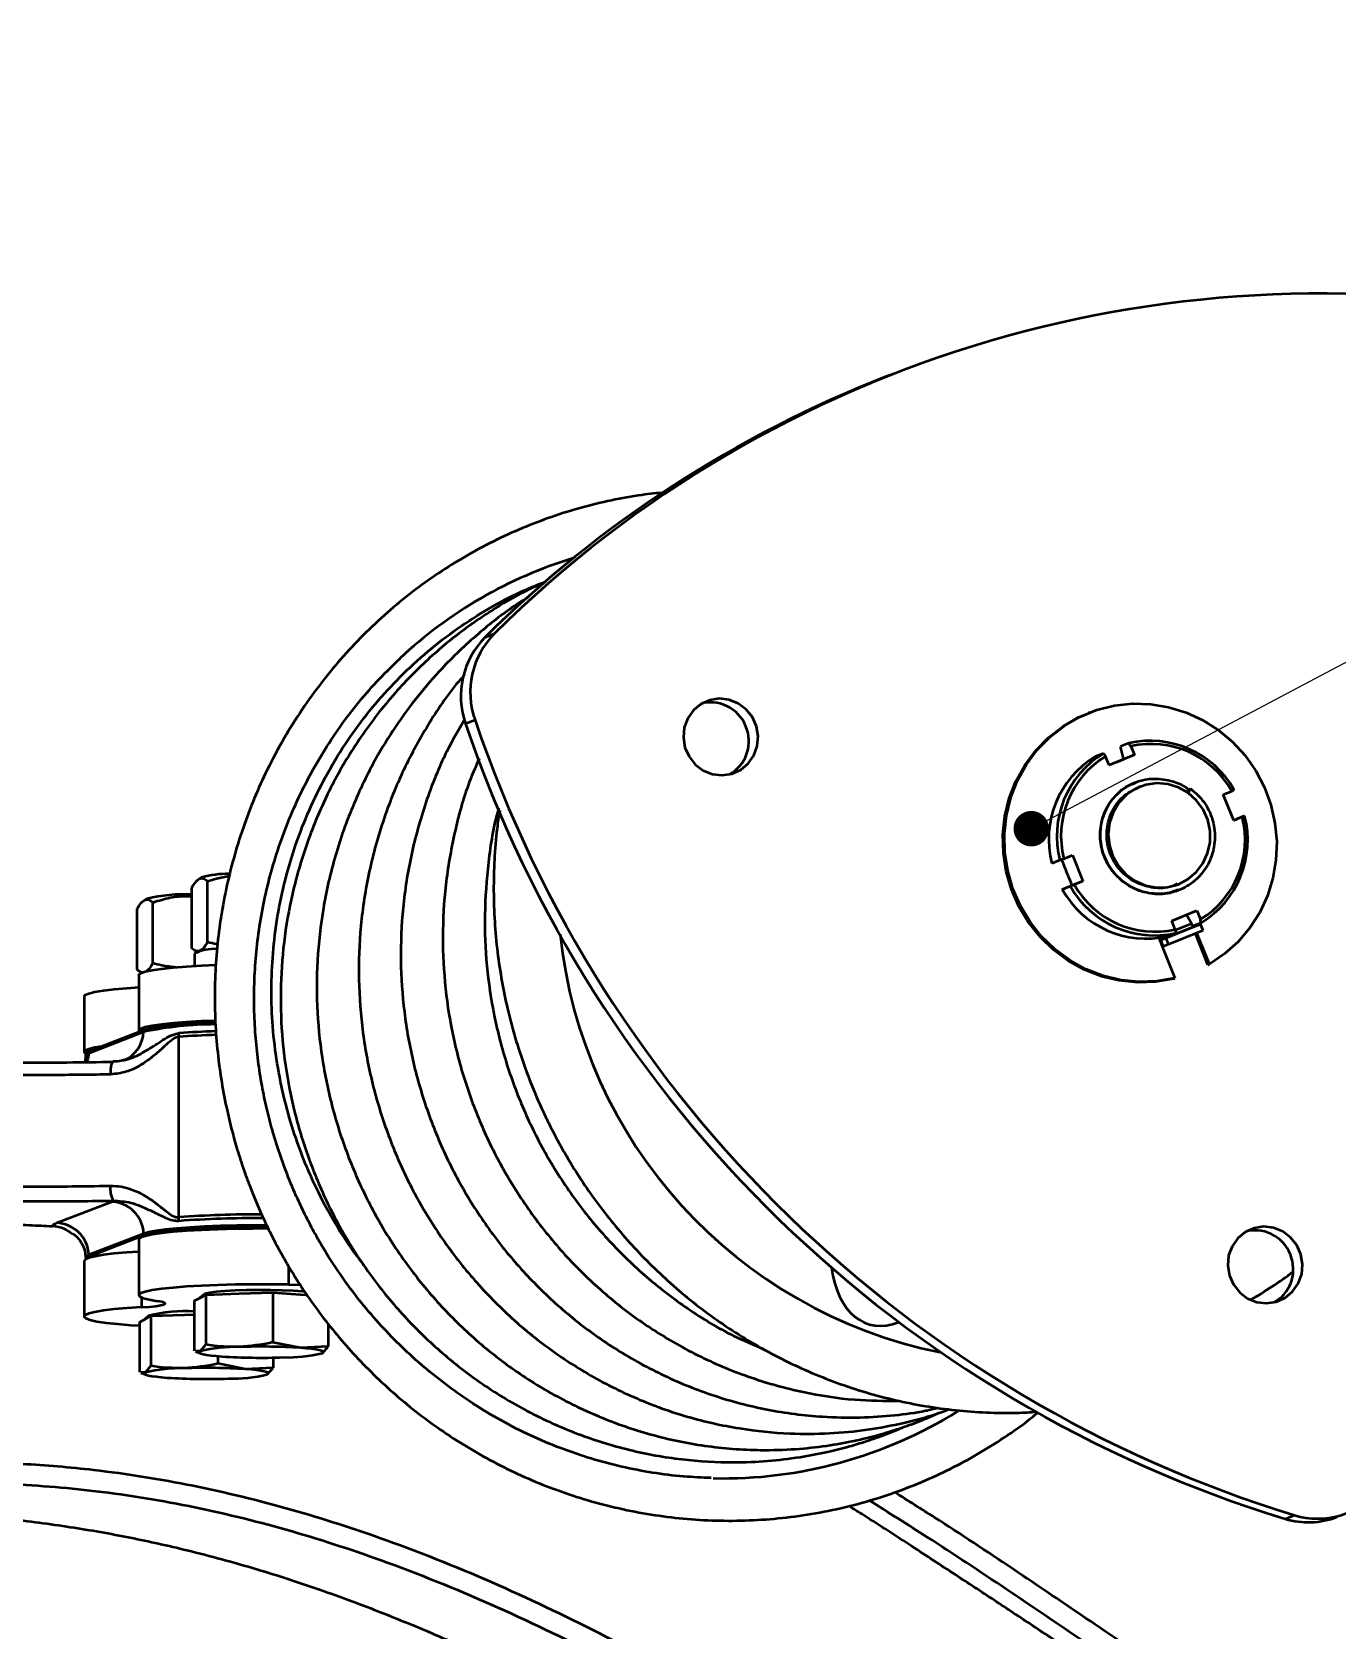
# Model space of a CAD drawing. Header units: millimetres. Extents: x 10 to 584, y 10 to 410.
# Drawn here: x 119.05 to 156.41, y 118.84 to 164.58 of the extents above; entities that cross this region are included whole.
import ezdxf

# ---------------------------------------------------------------- set-up
doc = ezdxf.new("R2010")
doc.units = ezdxf.units.MM
doc.layers.add('10', color=7, linetype='Continuous')
doc.dimstyles.new('SLDDIMSTYLE3', dxfattribs={"dimtxt": 0.18, "dimasz": 1.016, "dimexe": 0, "dimexo": 0.0625, "dimgap": 0, "dimtad": 0, "dimtih": 1, "dimtoh": 1, "dimdec": 0, "dimrnd": 1e-09, "dimzin": 0, "dimdsep": 46, "dimtxsty": 'Standard', "dimblk1": 'DOT', "dimblk2": 'DOT', "dimsah": 1, "dimcen": 0.09, "dimadec": 0, "dimazin": 0, "dimtfac": 1.016, "dimtdec": 0, "dimtofl": 0, "dimtmove": 0, "dimatfit": 3, "dimldrblk": 'DOT', "dimfxl": 1, "dimfrac": 2, "dimtolj": 1, "dimtzin": 0, "dimarcsym": 0})

# ---------------------------------------------------------------- blocks, each defined once
blk = doc.blocks.new('_Dot')
at = {"color": 0, "linetype": 'ByBlock', "lineweight": -2}
blk.add_line((-0.5, 0), (-1, 0), dxfattribs=at)
at = {"color": 0, "linetype": 'ByBlock', "const_width": 0.5}
blk.add_lwpolyline([(-0.25, 0, 1), (0.25, 0, 1)], format="xyb", close=True, dxfattribs=at)

msp = doc.modelspace()

# ---------------------------------------------------------------- linework, layer by layer
at = {"color": 7, "linetype": 'Continuous', "lineweight": 50}
for p, q in [((143.7783, 154.8197), (143.5094, 154.7153)), ((132.0267, 147.262), (132.2956, 147.3664)), ((149.3387, 145.1049), (149.2939, 145.0875)), ((131.7359, 144.8787), (131.467, 144.7743)), ((150.4473, 144.2223), (150.2146, 144.132)), ((150.5074, 144.1372), (150.6083, 143.8865)), ((149.7271, 143.9318), (149.4944, 143.8416)), ((149.8881, 143.5961), (149.7872, 143.8468)), ((150.6083, 143.8865), (149.8881, 143.5961)), ((150.6083, 143.8865), (150.3057, 143.7692)), ((150.5233, 143.0484), (150.5838, 143.0652)), ((150.6471, 143.1051), (150.6387, 143.1018)), ((150.6736, 142.9412), (150.6568, 142.9347)), ((150.7808, 142.9828), (150.724, 142.9608)), ((152.2082, 142.9211), (152.1225, 142.8125)), ((152.1483, 142.8009), (152.2166, 142.9244)), ((152.2166, 142.9244), (152.2082, 142.9211)), ((153.1553, 142.7572), (153.3986, 142.8553)), ((153.454, 142.0151), (153.1553, 142.7572)), ((153.6972, 142.1132), (153.454, 142.0151)), ((153.7658, 142.1412), (153.5332, 142.0509)), ((148.591, 140.9165), (148.8342, 141.0146)), ((148.8342, 141.0146), (149.1329, 140.2724)), ((148.4776, 140.8711), (148.2449, 140.7808)), ((123.6349, 138.3505), (123.6349, 140.0954)), ((123.9121, 140.3785), (123.83, 140.3319)), ((124.0816, 138.5316), (124.0816, 140.2765)), ((148.7762, 140.1289), (148.5436, 140.0387)), ((148.7762, 140.1289), (148.8896, 140.1743)), ((149.1329, 140.2724), (148.8303, 140.155)), ((149.1329, 140.2724), (148.8896, 140.1743)), ((151.735, 139.9838), (151.5963, 139.9244)), ((151.8021, 140.0098), (151.6636, 139.9505)), ((151.7756, 140.1509), (151.7924, 140.1574)), ((151.8428, 140.177), (151.8659, 140.1859)), ((151.8692, 140.013), (151.8776, 140.0163)), ((122.3434, 139.7699), (122.2613, 139.7233)), ((122.5129, 137.923), (122.5129, 139.6679)), ((151.7427, 139.9639), (151.7432, 139.9641)), ((122.0662, 137.7419), (122.0662, 139.4868)), ((151.6799, 139.1431), (152.4001, 139.4336)), ((151.7808, 138.8924), (151.6799, 139.1431)), ((152.5163, 139.0804), (152.2837, 138.9902)), ((152.4001, 139.4336), (152.501, 139.1829)), ((151.3064, 138.6513), (151.4039, 138.4088)), ((151.3581, 138.5872), (152.3483, 138.9865)), ((151.515, 138.648), (151.3581, 138.5872)), ((152.5052, 139.0474), (151.515, 138.648)), ((151.5896, 138.4625), (151.515, 138.648)), ((151.7961, 138.79), (151.5635, 138.6997)), ((152.5799, 138.8618), (151.5896, 138.4625)), ((152.2473, 139.0539), (151.7846, 138.8673)), ((152.3483, 138.9865), (152.5052, 139.0474)), ((152.7149, 137.8824), (152.357, 138.7719)), ((152.7597, 137.8998), (152.4015, 138.7899)), ((152.5799, 138.8618), (152.5052, 139.0474)), ((123.7046, 138.2973), (123.7849, 138.2517)), ((123.7062, 138.2033), (123.7062, 137.8474)), ((151.3581, 138.5872), (151.4327, 138.4016)), ((151.4039, 138.4088), (151.7695, 137.5005)), ((151.5896, 138.4625), (151.4327, 138.4016)), ((122.1359, 137.6887), (122.1986, 137.6531)), ((152.7149, 137.8824), (152.7597, 137.8998)), ((122.1162, 137.5858), (122.1162, 135.9921)), ((151.7246, 137.4831), (151.7695, 137.5005)), ((120.5475, 136.9771), (120.5475, 135.3835)), ((120.6825, 135.3532), (122.2512, 135.9618)), ((122.2538, 136.0113), (120.6851, 135.4027)), ((122.2538, 136.0113), (122.2512, 135.9618)), ((120.6851, 135.4027), (120.6825, 135.3532)), ((123.2483, 135.8152), (123.2483, 130.6529)), ((120.5973, 135.3352), (120.5947, 135.2856)), ((119.758, 130.4915), (121.3267, 131.1001)), ((122.2512, 130.1844), (120.6825, 129.5758)), ((122.2538, 130.1348), (120.6851, 129.5262)), ((122.1162, 130.0161), (122.1162, 128.4224)), ((122.2538, 130.1348), (122.2512, 130.1844)), ((120.5947, 129.5053), (120.5971, 129.4598)), ((120.6851, 129.5262), (120.6825, 129.5758)), ((120.5475, 129.4074), (120.5475, 127.8138)), ((126.4006, 129.256), (126.4006, 128.7267)), ((126.4006, 128.7267), (126.7345, 128.7199)), ((122.1902, 128.3586), (122.1902, 128.0785)), ((123.7019, 128.2581), (123.8662, 128.3482)), ((123.7019, 128.2581), (123.7019, 126.8277)), ((123.9613, 128.4371), (123.8573, 128.3433)), ((123.8662, 128.3482), (124.0306, 128.4384)), ((124.0306, 128.4384), (124.9878, 128.4707)), ((124.0306, 128.4384), (124.0306, 127.0079)), ((124.9878, 128.4707), (125.945, 128.5031)), ((125.945, 128.5031), (125.945, 127.0727)), ((125.945, 128.5031), (126.7378, 128.4453)), ((126.7378, 128.4453), (126.9222, 128.4319)), ((122.1332, 127.6495), (122.2975, 127.7396)), ((122.1332, 127.6495), (122.1332, 126.219)), ((122.3926, 127.8284), (122.2886, 127.7347)), ((122.2975, 127.7396), (122.4619, 127.8298)), ((122.4619, 127.8298), (123.4191, 127.8621)), ((122.4619, 127.8298), (122.4619, 126.3993)), ((123.4191, 127.8621), (123.7019, 127.8717)), ((127.5306, 127.6087), (127.5306, 126.9571)), ((127.5962, 127.5186), (127.5306, 127.5064)), ((123.737, 126.8105), (123.8978, 126.754)), ((123.8662, 126.8184), (123.7424, 126.8254)), ((124.0306, 127.0079), (123.8662, 126.8184)), ((126.7378, 126.9155), (125.945, 127.0727)), ((127.5306, 126.9571), (126.7378, 126.9155)), ((127.3662, 126.7676), (127.5306, 126.9571)), ((122.4619, 126.3993), (122.2975, 126.2098)), ((124.3763, 126.6799), (124.3763, 126.4641)), ((125.1691, 126.3069), (124.3763, 126.4641)), ((125.9619, 126.3485), (125.1691, 126.3069)), ((125.7975, 126.159), (125.9619, 126.3485)), ((125.9619, 126.6378), (125.9619, 126.3485)), ((122.1683, 126.2019), (122.3291, 126.1454)), ((122.2975, 126.2098), (122.1737, 126.2168)), ((154.9239, 122.0224), (155.1928, 122.1267))]:
    msp.add_line(p, q, dxfattribs=at)
at = {"color": 7, "linetype": 'Continuous', "lineweight": 50, "flags": 128}
for points in [[(137.7461, 144.1026), (137.8627, 143.8401), (138.0411, 143.6161), (138.2692, 143.4458), (138.5315, 143.3408), (138.8102, 143.3082), (139.0861, 143.3503), (139.3405, 143.4641), (139.5561, 143.642), (139.7182, 143.8719), (139.8157, 144.138), (139.842, 144.4222), (139.7953, 144.7051), (139.6788, 144.9676), (139.5004, 145.1916), (139.2722, 145.3619), (139.0099, 145.4669), (138.7313, 145.4995), (138.4554, 145.4575), (138.2009, 145.3436), (137.9853, 145.1657), (137.8232, 144.9358), (137.7257, 144.6697), (137.6994, 144.3855), (137.7461, 144.1026)], [(151.7246, 137.4831), (151.2138, 137.394), (150.6946, 137.3755), (150.1762, 137.4279), (149.6678, 137.5501), (149.1785, 137.7402), (148.7171, 137.9947), (148.2916, 138.309), (147.9097, 138.6775), (147.5782, 139.0938), (147.303, 139.5503), (147.0889, 140.0391), (146.9399, 140.5513), (146.8584, 141.0779), (146.8461, 141.6094), (146.903, 142.1365), (147.0283, 142.6498), (147.2196, 143.14), (147.4735, 143.5986), (147.7856, 144.0173), (148.1503, 144.3887), (148.5611, 144.7061), (149.0106, 144.964), (149.2939, 145.0875)], [(151.7695, 137.5005), (151.2586, 137.4114), (150.7394, 137.3929), (150.221, 137.4452), (149.7126, 137.5675), (149.2234, 137.7576), (148.7619, 138.012), (148.3364, 138.3263), (147.9545, 138.6949), (147.623, 139.1112), (147.3478, 139.5677), (147.1338, 140.0565), (146.9847, 140.5687), (146.9032, 141.0953), (146.8909, 141.6268), (146.9478, 142.1539), (147.0731, 142.6672), (147.2644, 143.1574), (147.5183, 143.616), (147.8304, 144.0347), (148.1951, 144.4061), (148.6059, 144.7235), (149.0555, 144.9814), (149.5358, 145.1751), (150.0384, 145.3012), (150.5543, 145.3575), (151.0743, 145.3429), (151.5892, 145.2577), (152.0897, 145.1034), (152.5671, 144.8828), (153.0127, 144.5998), (153.4188, 144.2594), (153.7779, 143.8677), (154.0838, 143.4317), (154.3311, 142.9591), (154.5152, 142.4583), (154.633, 141.9382), (154.6823, 141.4081), (154.6622, 140.8775), (154.5732, 140.3557), (154.4168, 139.852), (154.1957, 139.3755), (153.914, 138.9346), (153.5766, 138.5371), (153.1896, 138.1901), (152.7597, 137.8998)], [(149.7271, 143.9318), (149.7838, 143.8516), (149.7872, 143.8468)], [(152.1483, 142.8009), (151.8696, 142.959), (151.5653, 143.0528), (151.2497, 143.078), (150.9376, 143.0333), (150.6435, 142.9209), (150.3812, 142.746), (150.163, 142.5168), (149.999, 142.244), (149.8969, 141.9403), (149.8615, 141.62), (149.8945, 141.298), (149.9943, 140.9894), (150.1563, 140.7087), (150.3728, 140.4688), (150.6338, 140.2812), (150.927, 140.1545), (151.2387, 140.0946), (151.5545, 140.1044), (151.8594, 140.1834), (152.1392, 140.3279), (152.3809, 140.5312), (152.5731, 140.7837), (152.7069, 141.0736), (152.7761, 141.3875), (152.7773, 141.7105), (152.7105, 142.0276), (152.5788, 142.324), (152.3885, 142.5859), (152.1483, 142.8009)], [(151.307, 138.6514), (151.3143, 138.6364), (151.3229, 138.6212), (151.3313, 138.6082), (151.3393, 138.598), (151.3467, 138.5909), (151.353, 138.5872), (151.3581, 138.5872)], [(152.3483, 138.9865), (152.3433, 138.9866), (152.3369, 138.9902), (152.3296, 138.9973), (152.3231, 139.0054)], [(122.1162, 137.5858), (122.1178, 137.595), (122.1709, 137.6407), (122.2986, 137.6852), (122.4981, 137.7276), (122.7651, 137.7669), (123.0938, 137.8022), (123.4771, 137.8329), (123.9067, 137.8582), (124.3149, 137.8756)], [(120.5475, 136.9771), (120.5761, 137.017), (120.6791, 137.062), (120.8551, 137.1051), (121.1002, 137.1455), (121.409, 137.1823), (121.775, 137.2146), (122.1162, 137.2376)], [(124.2955, 136.2813), (123.9067, 136.2646), (123.4771, 136.2393), (123.0938, 136.2086), (122.7651, 136.1732), (122.4981, 136.134), (122.2986, 136.0916), (122.1709, 136.0471), (122.1178, 136.0014), (122.1308, 135.9636)], [(121.0518, 135.545), (120.8551, 135.5115), (120.6791, 135.4683), (120.5761, 135.4233), (120.5482, 135.3775), (120.596, 135.3317), (120.5971, 135.3311)], [(120.6851, 135.4027), (120.6093, 135.3593), (120.5973, 135.3352)], [(120.5947, 135.2855), (120.6067, 135.3098), (120.6825, 135.3532)], [(120.6825, 135.3532), (120.6568, 135.1764), (120.6318, 135.0911)], [(121.3878, 135.1052), (121.3705, 135.1043), (121.3538, 135.0882), (121.3385, 135.0574), (121.325, 135.0131), (121.3139, 134.957), (121.3057, 134.8914), (121.3007, 134.8186), (121.299, 134.7416)], [(119.6465, 130.3978), (119.6465, 130.4096), (119.6506, 130.4214), (119.6586, 130.4332), (119.6706, 130.4449), (119.6866, 130.4567), (119.7065, 130.4683), (119.7303, 130.4799), (119.758, 130.4915)], [(125.7741, 130.4231), (125.4106, 130.4229), (124.9222, 130.4171), (124.4479, 130.4052), (123.9974, 130.3875), (123.5798, 130.3641), (123.2037, 130.3358), (122.8768, 130.3029), (122.6055, 130.2662), (122.3956, 130.2264), (122.2512, 130.1844)], [(125.7981, 130.3732), (125.4108, 130.3731), (124.9227, 130.3674), (124.4488, 130.3555), (123.9986, 130.3377), (123.5814, 130.3144), (123.2056, 130.2861), (122.8788, 130.2532), (122.6078, 130.2166), (122.398, 130.1768), (122.2538, 130.1348)], [(153.3285, 128.9885), (153.445, 128.7261), (153.6235, 128.5021), (153.8516, 128.3317), (154.1139, 128.2267), (154.3925, 128.1941), (154.6685, 128.2362), (154.9229, 128.3501), (155.1385, 128.528), (155.3006, 128.7578), (155.3981, 129.0239), (155.4244, 129.3081), (155.3777, 129.5911), (155.2611, 129.8535), (155.0827, 130.0775), (154.8546, 130.2478), (154.5923, 130.3529), (154.3137, 130.3855), (154.0377, 130.3434), (153.7833, 130.2295), (153.5677, 130.0516), (153.4056, 129.8217), (153.3081, 129.5557), (153.2818, 129.2714), (153.3285, 128.9885)], [(125.8238, 130.3278), (125.3767, 130.3276), (124.8669, 130.3211), (124.3734, 130.308), (123.9067, 130.2885), (123.4771, 130.2632), (123.0938, 130.2325), (122.7651, 130.1972), (122.4981, 130.1579), (122.2986, 130.1155), (122.1709, 130.071), (122.1178, 130.0253), (122.1162, 130.0161)], [(122.1162, 129.6679), (121.775, 129.6449), (121.409, 129.6126), (121.1002, 129.5758), (120.8551, 129.5354), (120.6791, 129.4923), (120.5761, 129.4473), (120.5475, 129.4074)], [(120.6825, 129.5758), (120.6067, 129.5324), (120.5947, 129.5053)], [(120.6851, 129.5262), (120.6093, 129.4828), (120.5974, 129.46)], [(126.4006, 128.7267), (125.8916, 128.7337), (125.3767, 128.734), (124.8669, 128.7274), (124.3734, 128.7143), (123.9067, 128.6949), (123.4771, 128.6696), (123.0938, 128.6389), (122.7651, 128.6035), (122.4981, 128.5643), (122.2986, 128.5219), (122.1709, 128.4774), (122.1178, 128.4317), (122.1404, 128.3858), (122.2383, 128.3407), (122.4093, 128.2974), (122.6497, 128.2567)], [(126.8787, 128.519), (126.7971, 128.5269), (126.5278, 128.5465), (126.2187, 128.5607), (125.8833, 128.5689), (125.5362, 128.5706), (125.1926, 128.5659), (124.8675, 128.5549), (124.5751, 128.5381), (124.3282, 128.5163), (124.1377, 128.4903), (124.0117, 128.4614), (123.9613, 128.4371)], [(122.1902, 128.0785), (122.4152, 128.094), (122.6019, 128.1131), (122.7432, 128.1351), (122.8338, 128.1591), (122.87, 128.1843), (122.8506, 128.2096), (122.7762, 128.234), (122.6497, 128.2567)], [(122.1902, 128.0785), (121.775, 128.0513), (121.409, 128.019), (121.1002, 127.9822), (120.8551, 127.9418), (120.6791, 127.8986), (120.5761, 127.8536), (120.5482, 127.8078), (120.596, 127.762), (120.7186, 127.7174), (120.9132, 127.6749), (121.1757, 127.6353), (121.5003, 127.5997), (121.8801, 127.5687), (122.1332, 127.5524)], [(123.8662, 126.8184), (123.844, 126.7978), (123.8522, 126.7771), (123.8905, 126.7567), (123.9583, 126.7369), (124.0546, 126.7181), (124.1775, 126.7005), (124.325, 126.6846), (124.4947, 126.6705)], [(127.3662, 126.7676), (127.3884, 126.7882), (127.3803, 126.8088), (127.342, 126.8292), (127.2741, 126.849), (127.1779, 126.8679), (127.055, 126.8854), (126.9074, 126.9014), (126.7378, 126.9155)], [(125.7975, 126.159), (125.8197, 126.1795), (125.8116, 126.2002), (125.7733, 126.2206), (125.7054, 126.2404), (125.6092, 126.2592), (125.4863, 126.2768), (125.3387, 126.2927), (125.1691, 126.3069)], [(122.2975, 126.2098), (122.2753, 126.1892), (122.2835, 126.1685), (122.3218, 126.1481), (122.3896, 126.1283), (122.4858, 126.1095), (122.6088, 126.0919), (122.7563, 126.076), (122.926, 126.0618)]]:
    msp.add_lwpolyline(points, dxfattribs=at)
at = {"color": 7, "linetype": 'Continuous', "lineweight": 50}
for centre, radius, start, end in [((155.9366, 123.5006), 33.5927, 78.04376, 134.72889), ((155.6692, 123.4098), 33.5842, 111.22746, 134.74701), ((138.2814, 137.3273), 12.7514, 107.02659, 133.03119), ((133.9981, 145.6765), 2.3987, 135.21324, 199.4277), ((133.7292, 145.5722), 2.3987, 135.21324, 199.4277), ((138.4764, 144.3015), 1.0918, 15.91102, 102.39836), ((165.4426, 156.3348), 35.8885, 198.79128, 252.95675), ((165.7115, 156.4391), 35.8885, 198.79128, 252.95675), ((138.4922, 144.2763), 1.0839, 299.77732, 17.41829), ((151.0623, 141.5344), 2.7574, 29.28897, 102.88894), ((151.0866, 141.5422), 2.6589, 29.59551, 102.5824), ((150.9191, 141.4745), 2.7627, 121.04388, 194.54247), ((151.1518, 141.5648), 2.7627, 121.04388, 194.54247), ((151.1732, 141.5716), 2.6641, 121.35009, 194.23626), ((151.115, 141.458), 2.6641, 301.35009, 14.23626), ((151.0916, 141.4475), 2.7627, 301.04388, 14.54247), ((124.686, 137.6212), 2.8639, 89.72521, 105.67663), ((150.9484, 141.3876), 2.7574, 209.28897, 282.88894), ((151.1811, 141.4779), 2.7574, 209.28897, 282.88894), ((151.2016, 141.4875), 2.6589, 209.59551, 282.5824), ((123.4501, 135.0915), 4.8076, 87.7962, 103.30846), ((147.7593, 140.1798), 13.6619, 185.9819, 258.55565), ((124.2678, 137.0544), 1.2788, 86.4117, 116.04947), ((151.4254, 138.4333), 0.0325, 228.7542, 283.10342), ((121.3308, 136.0011), 0.9213, 291.59066, 357.55682), ((124.3653, 125.7213), 10.4565, 90.35868, 101.66457), ((124.185, 127.4923), 8.7351, 89.26525, 102.77275), ((123.8095, 135.816), 0.5613, 169.32148, 180.08842), ((125.1416, 111.6453), 24.2439, 91.93257, 94.47903), ((125.1385, 111.9298), 24.0638, 91.95991, 94.48202), ((121.9707, 131.4664), 0.6774, 172.54221, 210.64148), ((121.6567, 130.2402), 0.9211, 106.97403, 110.99874), ((121.294, 130.1425), 0.9581, 2.50737, 88.0475), ((119.7253, 129.5339), 0.9581, 2.50737, 88.0475), ((125.511, 99.6832), 31.0523, 89.77553, 94.17871), ((123.8401, 130.653), 0.5918, 180.00559, 190.39831), ((125.5163, 99.6244), 31.0041, 89.69656, 94.17712), ((154.0588, 129.1874), 1.0918, 15.91102, 102.39836), ((154.0746, 129.1623), 1.0839, 299.77732, 17.41829), ((147.5027, 139.3183), 12.7699, 300.25933, 306.81092), ((123.4614, 123.7383), 4.2275, 86.73977, 104.64495), ((124.8934, 122.6096), 4.3323, 88.75185, 103.71551), ((125.6076, 109.3482), 17.6036, 86.31908, 92.01788), ((126.339, 130.9763), 4.3323, 268.75185, 283.71551), ((123.3247, 122.001), 4.3323, 88.75185, 103.71551), ((124.0389, 108.7396), 17.6036, 86.31908, 92.01788), ((125.6248, 144.2377), 17.6036, 266.31908, 272.01788), ((124.0561, 143.6291), 17.6036, 266.31908, 272.01788), ((124.7703, 130.3677), 4.3323, 268.75185, 283.71551), ((138.8227, 135.9286), 12.7484, 268.78097, 301.89407), ((155.8553, 124.303), 2.2749, 253.06865, 319.70401), ((155.5866, 124.21), 2.2858, 253.14714, 291.11399)]:
    msp.add_arc(centre, radius, start, end, dxfattribs=at)
msp.add_ellipse((144.0627, 130.8714), major_axis=(1.0867, 3.2676), ratio=0.5708712, start_param=2.2818879, end_param=3.5769674, dxfattribs=at)
for points, knots in [([(137.1668, 151.4011), (136.949, 151.379), (136.437, 151.3271), (135.6385, 151.1806), (134.7731, 150.9719), (133.9194, 150.706), (133.0804, 150.3852), (132.2592, 150.0094), (131.4587, 149.5791), (130.6822, 149.0946), (129.9327, 148.5566), (129.2134, 147.9655), (128.5278, 147.3224), (127.8792, 146.628), (127.2713, 145.8835), (126.7077, 145.0904), (126.1922, 144.25), (125.7458, 143.3966), (125.3667, 142.5405), (125.0519, 141.6919), (124.7897, 140.8254), (124.5811, 139.9445), (124.4266, 139.0532), (124.3266, 138.1558), (124.2811, 137.257), (124.2895, 136.3626), (124.3501, 135.4808), (124.459, 134.6273), (124.6048, 133.8401), (124.7654, 133.1654), (124.9366, 132.5604), (125.1114, 132.0185), (125.2476, 131.6567), (125.3096, 131.4918)], [0, 0, 0, 0, 0.02474528, 0.05817954, 0.09172499, 0.12539499, 0.15920618, 0.19317854, 0.22733531, 0.2617028, 0.29630995, 0.33118772, 0.36636729, 0.40188017, 0.43775888, 0.47403569, 0.51074308, 0.54791529, 0.58153355, 0.61514367, 0.64873354, 0.68229008, 0.71579462, 0.74921927, 0.78251957, 0.81561857, 0.848368, 0.88043693, 0.91089919, 0.9370023, 0.95720384, 0.98050203, 1, 1, 1, 1]), ([(128.5615, 129.2808), (128.4529, 129.4202), (128.1379, 129.8247), (127.681, 130.554), (127.1935, 131.4598), (126.78, 132.4127), (126.4432, 133.3946), (126.1828, 134.4087), (126.0039, 135.4494), (125.9101, 136.5055), (125.9029, 137.56), (125.9803, 138.6155), (126.1451, 139.6689), (126.3973, 140.7062), (126.7329, 141.7105), (127.1498, 142.6852), (127.6503, 143.6282), (128.2291, 144.5253), (128.8769, 145.3616), (129.5928, 146.1412), (130.3788, 146.8622), (131.2238, 147.5134), (132.1155, 148.0802), (132.9591, 148.5327), (133.5222, 148.7583), (133.7613, 148.8541)], [0, 0, 0, 0, 0.0224035, 0.064986, 0.1087427, 0.1525004, 0.1962063, 0.2399124, 0.2848459, 0.3297795, 0.3741857, 0.4185923, 0.4642571, 0.5099214, 0.5548085, 0.5996963, 0.6458642, 0.6920314, 0.7372614, 0.7824922, 0.829022, 0.8755513, 0.9210015, 0.9664527, 1, 1, 1, 1]), ([(133.739, 148.8336), (133.5841, 148.7647), (133.0945, 148.5469), (132.2633, 148.0672), (131.2164, 147.3502), (130.1328, 146.4179), (129.0993, 145.2955), (128.1928, 144.0346), (127.4562, 142.702), (126.8898, 141.3275), (126.4894, 139.9335), (126.2452, 138.53), (126.1503, 137.1211), (126.2042, 135.7105), (126.4047, 134.3124), (126.7499, 132.9423), (127.2381, 131.612), (127.8689, 130.3274), (128.6466, 129.0968), (129.5743, 127.9351), (130.6491, 126.8624), (131.8674, 125.902), (133.2131, 125.082), (134.6519, 124.4314), (136.1417, 123.9691), (137.6449, 123.6978), (138.9728, 123.6209), (140.1028, 123.6675), (140.9985, 123.7743), (141.7779, 123.9232), (142.4009, 124.0807), (142.883, 124.2256), (143.3567, 124.3889), (143.7133, 124.5187), (143.9403, 124.6243), (143.9751, 124.6404)], [0, 0, 0, 0, 0.0125935, 0.0398023, 0.0711379, 0.1067363, 0.145605, 0.1839085, 0.2213039, 0.2577421, 0.2931958, 0.3277407, 0.3621393, 0.39655, 0.4309623, 0.4653828, 0.4998238, 0.5345961, 0.5701588, 0.606559, 0.643821, 0.682008, 0.7211676, 0.7606293, 0.7994641, 0.8376278, 0.8750456, 0.8993429, 0.9228292, 0.9430537, 0.9592334, 0.9713668, 0.9810811, 0.9970992, 1, 1, 1, 1]), ([(133.2788, 148.4112), (133.1795, 148.3513), (132.7177, 148.0725), (131.9045, 147.4412), (130.9699, 146.5815), (130.1709, 145.6769), (129.5258, 144.8159), (128.8627, 143.7604), (128.2379, 142.4973), (127.7144, 141.022), (127.3693, 139.5198), (127.2009, 138.0122), (127.2009, 136.5144), (127.3625, 135.0366), (127.6845, 133.589), (128.1624, 132.1873), (128.7883, 130.8482), (129.5552, 129.5887), (130.4553, 128.4244), (131.4818, 127.3622), (132.6324, 126.4123), (133.9055, 125.5906), (135.2883, 124.9147), (136.7654, 124.4043), (138.3176, 124.0794), (139.7124, 123.9714), (140.8786, 124.0057), (141.7675, 124.1012), (142.5813, 124.2466), (143.3021, 124.4244), (143.953, 124.6277), (144.5154, 124.8315), (144.8666, 124.9875), (145.0333, 125.0616)], [0, 0, 0, 0, 0.0089255, 0.0414963, 0.0789102, 0.1063642, 0.1339758, 0.1612894, 0.2016889, 0.2414215, 0.2804868, 0.318887, 0.3566448, 0.3942039, 0.4317505, 0.4692879, 0.5068187, 0.5443443, 0.581868, 0.6194948, 0.6578054, 0.6968946, 0.7367651, 0.777416, 0.8188212, 0.8609695, 0.8873116, 0.9108644, 0.931599, 0.9526925, 0.9695924, 0.9855672, 1, 1, 1, 1]), ([(126.3549, 131.8973), (126.2472, 132.1907), (126.0954, 132.6042), (125.9106, 133.2304), (125.7699, 133.7746), (125.6327, 134.4333), (125.5225, 135.1348), (125.4457, 135.8784), (125.4088, 136.6529), (125.4164, 137.4507), (125.4722, 138.2651), (125.5791, 139.0898), (125.739, 139.9192), (125.9536, 140.7478), (126.2239, 141.5703), (126.5504, 142.3815), (126.9331, 143.1762), (127.3716, 143.9494), (127.8648, 144.6965), (128.4127, 145.4112), (128.9868, 146.0695), (129.3998, 146.4651), (129.5951, 146.6522)], [0, 0, 0, 0, 0.0577719, 0.0814304, 0.1207446, 0.1617472, 0.2059141, 0.2522249, 0.3002757, 0.3497458, 0.4004079, 0.4520936, 0.5046751, 0.5580525, 0.6121456, 0.6668879, 0.7222234, 0.7781031, 0.8344838, 0.8913266, 0.9485966, 1, 1, 1, 1]), ([(131.4342, 146.176), (131.3761, 146.1114), (130.9813, 145.6722), (130.3685, 144.74), (129.62, 143.377), (129.0433, 141.9014), (128.6404, 140.3679), (128.424, 138.8152), (128.3889, 137.273), (128.5241, 135.762), (128.8203, 134.3009), (129.2675, 132.9046), (129.8571, 131.5726), (130.5899, 130.3047), (131.4717, 129.1087), (132.4976, 128.0027), (133.6601, 127.0071), (134.9505, 126.1454), (136.347, 125.4412), (137.8073, 124.9177), (139.2837, 124.587), (140.6434, 124.4501), (141.8699, 124.4556), (142.9604, 124.5593), (143.9735, 124.7516), (144.7529, 124.9582), (145.1776, 125.1107), (145.3088, 125.1578)], [0, 0, 0, 0, 0.0076665, 0.0521509, 0.097779, 0.1444776, 0.190915, 0.236596, 0.2815244, 0.325703, 0.3691334, 0.4118195, 0.4539934, 0.4968057, 0.5404203, 0.5848412, 0.6300694, 0.6761079, 0.7229601, 0.7698711, 0.8153432, 0.8593345, 0.8934651, 0.9266432, 0.9588674, 0.987298, 1, 1, 1, 1]), ([(131.4438, 144.9129), (131.265, 144.6073), (130.8207, 143.8481), (130.3082, 142.5406), (129.8866, 141.0423), (129.6498, 139.5265), (129.5858, 138.0181), (129.6871, 136.5283), (129.948, 135.0669), (130.3677, 133.6452), (130.939, 132.28), (131.6537, 130.9876), (132.5046, 129.7852), (133.483, 128.685), (134.5837, 127.6939), (135.8056, 126.8237), (137.1434, 126.092), (138.582, 125.5162), (140.105, 125.1167), (141.5099, 124.9367), (142.7335, 124.9113), (143.7181, 124.9788), (144.4674, 125.0764), (144.878, 125.1715), (145.0007, 125.1999)], [0, 0, 0, 0, 0.0349909, 0.0869175, 0.1379828, 0.1881865, 0.2375322, 0.2861636, 0.3347072, 0.3832434, 0.4317765, 0.4803082, 0.5288419, 0.5773819, 0.626294, 0.6762279, 0.7271999, 0.7792121, 0.8322633, 0.886355, 0.9228844, 0.956873, 0.9871116, 1, 1, 1, 1]), ([(150.3057, 143.7692), (150.3015, 143.786), (150.2711, 143.907), (150.2407, 144.0279), (150.2146, 144.132)], [0, 0, 0, 0, 0.139064, 1, 1, 1, 1]), ([(150.5074, 144.1372), (150.5063, 144.1388), (150.4862, 144.1672), (150.4662, 144.1955), (150.4473, 144.2223)], [0, 0, 0, 0, 0.0564033, 1, 1, 1, 1]), ([(131.856, 143.7864), (131.7577, 143.561), (131.4578, 142.8735), (131.1311, 141.6596), (130.8707, 140.1775), (130.7876, 138.6836), (130.8658, 137.2019), (131.1021, 135.7492), (131.4909, 134.3431), (132.0254, 132.9951), (132.7014, 131.7084), (133.5218, 130.4893), (134.4882, 129.3524), (135.593, 128.3167), (136.8279, 127.4033), (138.182, 126.6358), (139.6238, 126.0363), (141.1079, 125.6293), (142.5321, 125.4068), (143.4525, 125.4026), (143.8773, 125.4006)], [0, 0, 0, 0, 0.0281659, 0.0859072, 0.1431639, 0.199963, 0.2563089, 0.312203, 0.3676491, 0.4226524, 0.4777816, 0.5339423, 0.5911514, 0.649414, 0.7087307, 0.7691056, 0.8305129, 0.8910941, 0.9497451, 1, 1, 1, 1]), ([(149.8865, 143.6001), (149.9338, 143.6192), (150.071, 143.6746), (150.2129, 143.7317), (150.3057, 143.7692)], [0, 0, 0, 0, 0.3453414, 1, 1, 1, 1]), ([(152.2166, 142.9244), (152.3515, 142.8054), (152.6228, 142.566), (152.8611, 142.0649), (152.9414, 141.5204), (152.8446, 140.9809), (152.5826, 140.5028), (152.1833, 140.1381), (151.6879, 139.9258), (151.1485, 139.8873), (150.6243, 140.0266), (150.1669, 140.33), (149.827, 140.7627), (149.6396, 141.2817), (149.624, 141.8301), (149.7817, 142.3482), (150.0966, 142.7844), (150.531, 143.0877), (151.0468, 143.2326), (151.6042, 143.1835), (152.0071, 143.0446), (152.1646, 142.8831), (152.1721, 142.8754)], [0, 0, 0, 0, 0.0517955, 0.1041485, 0.1554778, 0.2079436, 0.2594291, 0.3115575, 0.3636862, 0.4151714, 0.4676373, 0.5189667, 0.5713195, 0.6231154, 0.6749105, 0.7272637, 0.7785929, 0.8310586, 0.8825443, 0.9346725, 0.9968795, 1, 1, 1, 1]), ([(151.8609, 140.0326), (151.7982, 140.0027), (151.5769, 139.8969), (151.1374, 139.8906), (150.6166, 140.0216), (150.1583, 140.3272), (149.8187, 140.7593), (149.6312, 141.2786), (149.6158, 141.8262), (149.7725, 142.3474), (150.091, 142.7721), (150.4016, 143.0278), (150.6077, 143.0792), (150.6427, 143.088)], [0, 0, 0, 0, 0.04080318, 0.14409747, 0.2493593, 0.35234087, 0.45737578, 0.56129352, 0.66520958, 0.77024523, 0.87322645, 0.97848804, 1, 1, 1, 1]), ([(151.8348, 140.1956), (151.7766, 140.1675), (151.5697, 140.0677), (151.1597, 140.0659), (150.6752, 140.1971), (150.2566, 140.4934), (149.9552, 140.9085), (149.8038, 141.3989), (149.8187, 141.909), (149.9996, 142.3768), (150.31, 142.7559), (150.5922, 142.8906), (150.7272, 142.9551)], [0, 0, 0, 0, 0.04201431, 0.14945515, 0.2568921, 0.36433691, 0.47177347, 0.57921802, 0.6866553, 0.79409531, 0.90153579, 1, 1, 1, 1]), ([(150.5799, 143.079), (150.5782, 143.0784), (150.5749, 143.0771), (150.5726, 143.0762), (150.5715, 143.0758)], [0, 0, 0, 0, 0.4995627, 1, 1, 1, 1]), ([(153.4672, 142.8833), (153.4562, 142.8789), (153.4334, 142.8695), (153.4105, 142.8602), (153.3986, 142.8553)], [0, 0, 0, 0, 0.4793641, 1, 1, 1, 1]), ([(132.4156, 142.3653), (132.4123, 142.3546), (132.2565, 141.8531), (132.1091, 140.8291), (131.9877, 139.3304), (132.0508, 137.8573), (132.2624, 136.4178), (132.6274, 135.01), (133.1451, 133.6429), (133.8102, 132.3333), (134.6174, 131.0985), (135.5611, 129.9579), (136.6315, 128.9222), (137.8253, 128.0132), (138.9543, 127.3184), (139.7094, 127.0015), (140.0003, 126.8795)], [0, 0, 0, 0, 0.0017764, 0.0836186, 0.1632563, 0.2406966, 0.3170871, 0.3939695, 0.4713587, 0.5492618, 0.6276802, 0.7066211, 0.7861063, 0.8666856, 0.9486405, 1, 1, 1, 1]), ([(132.4423, 142.2975), (132.4157, 142.1265), (132.3434, 141.661), (132.2845, 140.8935), (132.2603, 140.0023), (132.2911, 139.1177), (132.3714, 138.2503), (132.4963, 137.4219), (132.6488, 136.6831), (132.8116, 136.0453), (133.0148, 135.362), (133.2942, 134.5693), (133.6031, 133.8452), (133.9041, 133.2213), (134.1784, 132.7007), (134.5329, 132.0951), (134.9348, 131.4777), (135.3875, 130.8529), (135.8874, 130.2334), (136.4323, 129.6278), (137.0195, 129.0429), (137.6465, 128.4843), (138.3109, 127.9569), (139.0098, 127.4645), (139.7405, 127.0108), (140.5002, 126.5986), (141.2858, 126.2307), (142.0945, 125.9092), (142.9231, 125.6362), (143.7684, 125.4132), (144.6274, 125.2419), (145.4968, 125.1227), (146.3734, 125.0593), (147.1512, 125.044), (147.6344, 125.0732), (147.825, 125.0848)], [0, 0, 0, 0, 0.0196417, 0.0534742, 0.0871459, 0.1205586, 0.1535127, 0.1855304, 0.2151047, 0.2386176, 0.2597741, 0.2954893, 0.3333375, 0.3484755, 0.3736222, 0.3996948, 0.4276341, 0.4567674, 0.4868237, 0.5175865, 0.5489023, 0.5806575, 0.6127672, 0.6451663, 0.6778047, 0.7106434, 0.7436518, 0.7768058, 0.8100867, 0.8434804, 0.8769762, 0.9105671, 0.9442488, 0.9780201, 1, 1, 1, 1]), ([(153.4526, 142.0186), (153.4589, 142.0211), (153.4858, 142.0319), (153.5127, 142.0427), (153.5332, 142.0509)], [0, 0, 0, 0, 0.2362694, 1, 1, 1, 1]), ([(153.6972, 142.1132), (153.7091, 142.118), (153.732, 142.1274), (153.7549, 142.1367), (153.7658, 142.1412)], [0, 0, 0, 0, 0.5206359, 1, 1, 1, 1]), ([(148.591, 140.9165), (148.5888, 140.9156), (148.551, 140.9005), (148.5132, 140.8854), (148.4776, 140.8711)], [0, 0, 0, 0, 0.0564033, 1, 1, 1, 1]), ([(148.8303, 140.155), (148.7909, 140.248), (148.6868, 140.4933), (148.5911, 140.7425), (148.5317, 140.8972)], [0, 0, 0, 0, 0.3787636, 1, 1, 1, 1]), ([(123.6349, 140.0954), (123.6737, 140.1573), (123.7521, 140.2826), (123.8682, 140.3639), (123.9792, 140.3587), (124.0473, 140.304), (124.0816, 140.2765)], [0, 0, 0, 0, 0.2646054, 0.5349487, 0.7653436, 1, 1, 1, 1]), ([(124.0816, 140.2765), (124.1662, 140.3037), (124.3703, 140.3693), (124.5807, 140.4033), (124.7039, 140.4232)], [0, 0, 0, 0, 0.4144508, 1, 1, 1, 1]), ([(148.5436, 140.0387), (148.6258, 140.072), (148.7214, 140.1108), (148.817, 140.1496), (148.8303, 140.155)], [0, 0, 0, 0, 0.860936, 1, 1, 1, 1]), ([(151.802, 139.987), (151.8037, 139.9876), (151.807, 139.9889), (151.8093, 139.9898), (151.8104, 139.9902)], [0, 0, 0, 0, 0.5004373, 1, 1, 1, 1]), ([(122.0662, 139.4868), (122.105, 139.5487), (122.1834, 139.674), (122.2995, 139.7553), (122.4105, 139.7501), (122.4786, 139.6954), (122.5129, 139.6679)], [0, 0, 0, 0, 0.2646054, 0.5349487, 0.7653436, 1, 1, 1, 1]), ([(122.5129, 139.6679), (122.5976, 139.6941), (122.8435, 139.7704), (123.2194, 139.8512), (123.5109, 139.8486), (123.6349, 139.8475)], [0, 0, 0, 0, 0.2316301, 0.6728397, 1, 1, 1, 1]), ([(152.2837, 138.9902), (152.2737, 139.0077), (152.2124, 139.1151), (152.1511, 139.2225), (152.0998, 139.3124)], [0, 0, 0, 0, 0.1631542, 1, 1, 1, 1]), ([(152.5163, 139.0804), (152.5139, 139.0968), (152.5088, 139.1309), (152.5037, 139.1651), (152.501, 139.1829)], [0, 0, 0, 0, 0.4793641, 1, 1, 1, 1]), ([(151.7808, 138.8924), (151.7835, 138.8747), (151.7886, 138.8405), (151.7937, 138.8063), (151.7961, 138.79)], [0, 0, 0, 0, 0.52063592, 1, 1, 1, 1]), ([(124.0816, 138.5316), (124.0429, 138.4696), (123.9645, 138.3443), (123.8484, 138.2631), (123.7373, 138.2683), (123.6693, 138.3229), (123.6349, 138.3505)], [0, 0, 0, 0, 0.2646054, 0.5349487, 0.7653436, 1, 1, 1, 1]), ([(124.3703, 138.4653), (124.359, 138.4668), (124.2609, 138.4792), (124.1658, 138.507), (124.0816, 138.5316)], [0, 0, 0, 0, 0.1149923, 1, 1, 1, 1]), ([(122.5129, 137.923), (122.4742, 137.861), (122.3958, 137.7357), (122.2796, 137.6545), (122.1686, 137.6597), (122.1006, 137.7143), (122.0662, 137.7419)], [0, 0, 0, 0, 0.2646054, 0.5349487, 0.7653436, 1, 1, 1, 1]), ([(123.1772, 137.8067), (123.0399, 137.8205), (122.8153, 137.8431), (122.5975, 137.9006), (122.5129, 137.923)], [0, 0, 0, 0, 0.61149111, 1, 1, 1, 1]), ([(121.6994, 135.1594), (121.722, 135.1631), (121.9138, 135.1939), (122.2286, 135.3686), (122.6559, 135.6194), (122.9863, 135.8634), (123.2004, 135.908), (123.258, 135.92)], [0, 0, 0, 0, 0.03599145, 0.30614538, 0.5825146, 0.88785148, 1, 1, 1, 1]), ([(123.2483, 135.8152), (123.2482, 135.8152), (123.2064, 135.8117), (123.1583, 135.7928), (123.044, 135.7237), (122.9075, 135.6032), (122.6848, 135.3959), (122.4186, 135.1691), (122.1044, 134.9637), (121.7338, 134.7918), (121.4571, 134.7598), (121.299, 134.7416)], [0, 0, 0, 0, 0.0000049, 0.0695352, 0.0777974, 0.1965236, 0.3175714, 0.483675, 0.651765, 0.8009283, 1, 1, 1, 1]), ([(116.0363, 135.1012), (116.4801, 135.0984), (117.3676, 135.0927), (118.7052, 135.0864), (120.0545, 135.0852), (120.9438, 135.0985), (121.3878, 135.1052)], [0, 0, 0, 0, 0.24857216, 0.49708209, 0.74892055, 1, 1, 1, 1]), ([(120.5893, 135.29), (120.5886, 135.2268), (120.588, 135.159), (120.5644, 135.0991), (120.5628, 135.095)], [0, 0, 0, 0, 0.9311886, 1, 1, 1, 1]), ([(121.6968, 135.1575), (121.6683, 135.1483), (121.5667, 135.1153), (121.4575, 135.112), (121.3789, 135.1095)], [0, 0, 0, 0, 0.27962613, 1, 1, 1, 1]), ([(121.299, 134.7416), (121.0362, 134.7371), (120.5104, 134.7283), (119.708, 134.724), (118.6327, 134.7235), (117.4172, 134.73), (116.4703, 134.7359), (116.0624, 134.7384)], [0, 0, 0, 0, 0.152521, 0.3052262, 0.4580152, 0.7664576, 1, 1, 1, 1]), ([(138.4975, 123.1919), (138.2337, 123.2022), (137.6731, 123.2242), (136.8173, 123.3333), (135.9324, 123.5031), (135.053, 123.7375), (134.1828, 124.0353), (133.3251, 124.3977), (132.4833, 124.8255), (131.6932, 125.3003), (130.9593, 125.8118), (130.2848, 126.3487), (129.6467, 126.9262), (129.0483, 127.5402), (128.4935, 128.1853), (127.9878, 128.8518), (127.5436, 129.5165), (127.1852, 130.1236), (126.8974, 130.6687), (126.6225, 131.239), (126.4541, 131.6531), (126.3549, 131.8973)], [0, 0, 0, 0, 0.0508056, 0.1079784, 0.165537, 0.2235323, 0.282028, 0.3411043, 0.4008653, 0.4614506, 0.5158545, 0.5701415, 0.6242522, 0.6780976, 0.7315124, 0.7841497, 0.8351341, 0.8814324, 0.9162752, 0.9506338, 1, 1, 1, 1]), ([(116.0624, 131.5512), (116.3284, 131.5495), (117.1267, 131.5446), (118.4575, 131.5369), (119.948, 131.5343), (120.8878, 131.5482), (121.299, 131.5543)], [0, 0, 0, 0, 0.1522933, 0.4568981, 0.7623795, 1, 1, 1, 1]), ([(121.299, 131.5543), (121.4014, 131.5503), (121.61, 131.5421), (121.9474, 131.446), (122.2978, 131.2759), (122.65, 131.0287), (122.9189, 130.8), (123.1204, 130.6666), (123.2154, 130.6502), (123.2482, 130.6529), (123.2483, 130.6529)], [0, 0, 0, 0, 0.1287664, 0.2623494, 0.4490506, 0.641048, 0.8452166, 0.9454987, 0.9999951, 1, 1, 1, 1]), ([(125.3096, 131.4918), (125.4349, 131.1852), (125.6111, 130.7542), (125.9113, 130.1343), (126.1856, 129.6124), (126.5415, 129.0048), (126.946, 128.384), (127.4031, 127.7547), (127.9092, 127.1299), (128.4625, 126.518), (129.0608, 125.9262), (129.7018, 125.3603), (130.3835, 124.8254), (131.1034, 124.3258), (131.8592, 123.8654), (132.6485, 123.4476), (133.4685, 123.0757), (134.3166, 122.7526), (135.1901, 122.481), (136.0857, 122.2635), (137.0005, 122.1026), (137.931, 122.0005), (138.8735, 121.9592), (139.8241, 121.9807), (140.7788, 122.0665), (141.7329, 122.218), (142.6817, 122.4362), (143.6203, 122.7217), (144.511, 123.0621), (145.3495, 123.4487), (146.1339, 123.8714), (146.8878, 124.3458), (147.4618, 124.7461), (147.7716, 125.0026), (147.8526, 125.0697)], [0, 0, 0, 0, 0.0360259, 0.0506533, 0.0749395, 0.1001812, 0.1272823, 0.1555954, 0.1848621, 0.2148781, 0.2455007, 0.2766277, 0.3081855, 0.3401216, 0.3723992, 0.4049937, 0.4378899, 0.4710801, 0.5045623, 0.5383386, 0.5724141, 0.6067954, 0.6414892, 0.6765011, 0.7118345, 0.7474894, 0.7834602, 0.8197394, 0.8563157, 0.8893073, 0.9223055, 0.955308, 0.9883144, 1, 1, 1, 1]), ([(121.3878, 131.1211), (121.0576, 131.1158), (120.3966, 131.105), (119.0348, 131.1007), (117.5817, 131.1074), (116.4657, 131.1144), (116.0363, 131.1172)], [0, 0, 0, 0, 0.1873066, 0.3749066, 0.7594709, 1, 1, 1, 1]), ([(123.258, 130.5462), (123.2172, 130.5462), (123.1068, 130.5463), (122.8751, 130.6305), (122.5865, 130.7776), (122.2429, 130.9387), (121.8642, 131.0866), (121.5579, 131.1088), (121.3878, 131.1211)], [0, 0, 0, 0, 0.06806399, 0.18439018, 0.40079112, 0.58437111, 0.76936063, 1, 1, 1, 1]), ([(117.2031, 130.4763), (117.5144, 130.4701), (118.1174, 130.458), (118.9427, 130.4323), (119.4257, 130.4086), (119.6465, 130.3978)], [0, 0, 0, 0, 0.3669211, 0.7106668, 1, 1, 1, 1]), ([(120.2103, 130.1679), (120.1354, 130.2266), (119.9745, 130.353), (119.7608, 130.3822), (119.6465, 130.3978)], [0, 0, 0, 0, 0.4650835, 1, 1, 1, 1]), ([(120.2224, 130.186), (120.237, 130.1765), (120.2813, 130.1476), (120.3825, 130.0518), (120.4916, 129.8961), (120.5731, 129.7056), (120.5855, 129.5673), (120.5913, 129.5027)], [0, 0, 0, 0, 0.1038594, 0.3152568, 0.544656, 0.787645, 1, 1, 1, 1]), ([(124.9878, 126.9409), (124.7479, 126.9437), (124.4268, 126.9474), (124.1106, 126.9957), (124.0306, 127.0079)], [0, 0, 0, 0, 0.7469333, 1, 1, 1, 1]), ([(125.945, 127.0727), (125.9365, 127.0707), (125.621, 126.9991), (125.3001, 126.9696), (124.9878, 126.9409)], [0, 0, 0, 0, 0.02699522, 1, 1, 1, 1]), ([(123.4191, 126.3323), (123.1792, 126.3351), (122.8581, 126.3388), (122.5419, 126.3871), (122.4619, 126.3993)], [0, 0, 0, 0, 0.7469333, 1, 1, 1, 1]), ([(124.3763, 126.4641), (124.3678, 126.4621), (124.0523, 126.3905), (123.7313, 126.361), (123.4191, 126.3323)], [0, 0, 0, 0, 0.02699522, 1, 1, 1, 1]), ([(114.6496, 123.5479), (115.3376, 123.5878), (116.7136, 123.6676), (118.773, 123.617), (121.1003, 123.4228), (123.6781, 123.0091), (126.4773, 122.3256), (129.3933, 121.3823), (132.407, 120.1651), (135.5039, 118.6739), (138.5182, 117.0211), (141.4643, 115.2425), (144.5997, 113.2126), (147.9311, 110.9376), (151.4817, 108.4423), (155.0489, 105.935), (158.2741, 103.7336), (161.1631, 101.8626), (163.7006, 100.3141), (166.3025, 98.8554), (168.9708, 97.4975), (170.8159, 96.7246), (171.7383, 96.3381)], [0, 0, 0, 0, 0.0319168, 0.0638342, 0.0957536, 0.1408576, 0.1859647, 0.2310751, 0.2852053, 0.3393394, 0.3934764, 0.4476152, 0.5017551, 0.5694302, 0.6371059, 0.7047812, 0.7724545, 0.817967, 0.8634785, 0.9089873, 0.954495, 1, 1, 1, 1]), ([(112.8627, 122.7562), (113.7556, 122.8554), (115.5412, 123.0538), (118.2241, 123.0588), (120.9591, 122.8484), (123.7281, 122.3922), (126.5118, 121.6985), (129.4104, 120.7451), (132.4056, 119.5188), (135.4838, 118.0206), (138.4803, 116.3636), (141.41, 114.5834), (144.529, 112.5546), (147.8445, 110.2839), (151.3792, 107.7959), (154.932, 105.299), (158.1649, 103.0955), (161.0848, 101.2106), (163.6774, 99.6379), (166.3381, 98.1608), (169.0686, 96.7913), (170.9575, 96.0186), (171.902, 95.6322)], [0, 0, 0, 0, 0.040239, 0.0804765, 0.1207178, 0.1643117, 0.2079089, 0.2515094, 0.3038277, 0.35615, 0.4084749, 0.4608017, 0.5131298, 0.5785388, 0.6439504, 0.7093597, 0.7747682, 0.819818, 0.8648669, 0.9099131, 0.9549574, 1, 1, 1, 1]), ([(172.1675, 106.4349), (171.2262, 106.7668), (169.3437, 107.4308), (166.6105, 108.6403), (163.9424, 109.9669), (161.3395, 111.401), (158.7912, 112.9131), (156.2882, 114.4831), (153.1352, 116.541), (149.3437, 119.0839), (146.0167, 121.3556), (144.1292, 122.5431), (143.748, 122.7829)], [0, 0, 0, 0, 0.0898324, 0.1796644, 0.2695053, 0.3593468, 0.4491907, 0.5390377, 0.6288841, 0.7936029, 0.9583223, 1, 1, 1, 1]), ([(110.8077, 121.9528), (111.3442, 122.019), (112.5743, 122.1708), (114.4671, 122.2309), (116.4469, 122.1883), (118.3302, 122.0382), (120.1276, 121.8053), (121.842, 121.5031), (123.624, 121.1071), (125.4422, 120.6117), (127.2627, 120.02), (128.9037, 119.411), (130.3631, 118.8132), (131.636, 118.2507), (132.729, 117.7394), (133.6538, 117.2876), (134.4687, 116.8756), (135.5995, 116.2885), (137.1181, 115.4654), (139.051, 114.3574), (140.8715, 113.2592), (142.5777, 112.1896), (144.1683, 111.1658), (145.8586, 110.0554), (147.7, 108.8279), (149.7422, 107.4557), (152.0022, 105.9387), (154.1976, 104.4836), (156.2937, 103.126), (158.2493, 101.8944), (160.3207, 100.6395), (162.5102, 99.3762), (164.8277, 98.1363), (166.6839, 97.1969), (167.7912, 96.7192), (168.0609, 96.6028)], [0, 0, 0, 0, 0.0255956, 0.0586865, 0.0899942, 0.1197921, 0.1483855, 0.1757533, 0.2018287, 0.2341644, 0.264077, 0.2913824, 0.3159505, 0.3377055, 0.3563215, 0.3722428, 0.3857175, 0.3989345, 0.4316717, 0.4662276, 0.5027962, 0.530942, 0.5604566, 0.5914554, 0.6258873, 0.6645012, 0.707293, 0.7541903, 0.7887381, 0.8250836, 0.8631313, 0.9027684, 0.9438741, 0.9863302, 1, 1, 1, 1]), ([(169.4134, 106.516), (169.3816, 106.5268), (168.6748, 106.7676), (167.355, 107.3289), (165.4871, 108.165), (163.583, 109.1128), (161.6719, 110.1375), (159.7537, 111.2352), (156.9656, 112.906), (153.3235, 115.2337), (149.9377, 117.4796), (147.7082, 118.957), (146.5927, 119.6944), (145.44, 120.4532), (144.1988, 121.2626), (143.1863, 121.9184), (142.5804, 122.2997), (142.4353, 122.391)], [0, 0, 0, 0, 0.0032053, 0.0713304, 0.1362842, 0.1979602, 0.2734228, 0.3423344, 0.4079841, 0.5825276, 0.7541465, 0.7971815, 0.8399031, 0.8830685, 0.9305085, 0.9833589, 1, 1, 1, 1]), ([(172.3892, 105.7343), (171.4313, 106.0625), (169.5156, 106.7189), (166.734, 107.9264), (164.0192, 109.257), (161.3714, 110.7003), (158.7807, 112.2264), (156.2378, 113.8142), (153.0364, 115.898), (149.1913, 118.4788), (145.6535, 120.8934), (143.5719, 122.2023), (143.0183, 122.5504)], [0, 0, 0, 0, 0.0882448, 0.1764866, 0.2647373, 0.3529887, 0.441243, 0.5294999, 0.6177564, 0.7795604, 0.9413654, 1, 1, 1, 1])]:
    msp.add_open_spline(points, degree=3, knots=knots, dxfattribs=at)

# ---------------------------------------------------------------- leaders
at = {"layer": '10'}
msp.add_leader([(147.659, 141.7764), (247.8208, 194.7942)], dimstyle='SLDDIMSTYLE3', dxfattribs=at)

doc.saveas('drawing.dxf')
